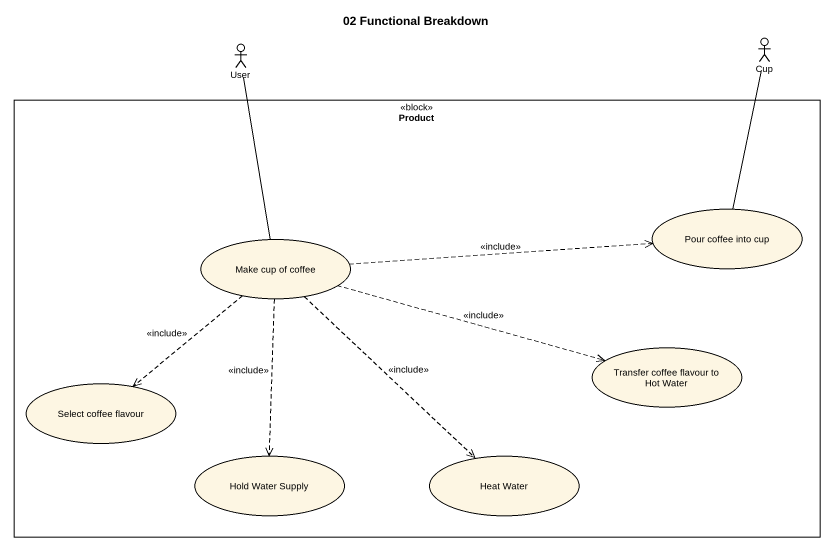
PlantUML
@startuml
title 02 Functional Breakdown
actor User
actor Cup
rectangle Product <<block>> {
  usecase "Pour coffee into cup" as Pour_coffee_into_cup
  usecase "Make cup of coffee" as Make_cup_of_coffee
  usecase "Transfer coffee flavour to Hot Water" as Transfer_coffee_flavour_to
  usecase "Select coffee flavour" as Select_coffee_flavour
  usecase "Hold Water Supply" as Hold_Water_Supply
  usecase "Heat Water" as Heat_Water
}
Pour_coffee_into_cup -up- Cup
Make_cup_of_coffee -up- User
Make_cup_of_coffee .right.> Pour_coffee_into_cup : <<include>>
Make_cup_of_coffee .right.> Transfer_coffee_flavour_to : <<include>>
Make_cup_of_coffee ..> Select_coffee_flavour : <<include>>
Make_cup_of_coffee ..> Hold_Water_Supply : <<include>>
Make_cup_of_coffee ..> Heat_Water : <<include>>
@enduml
